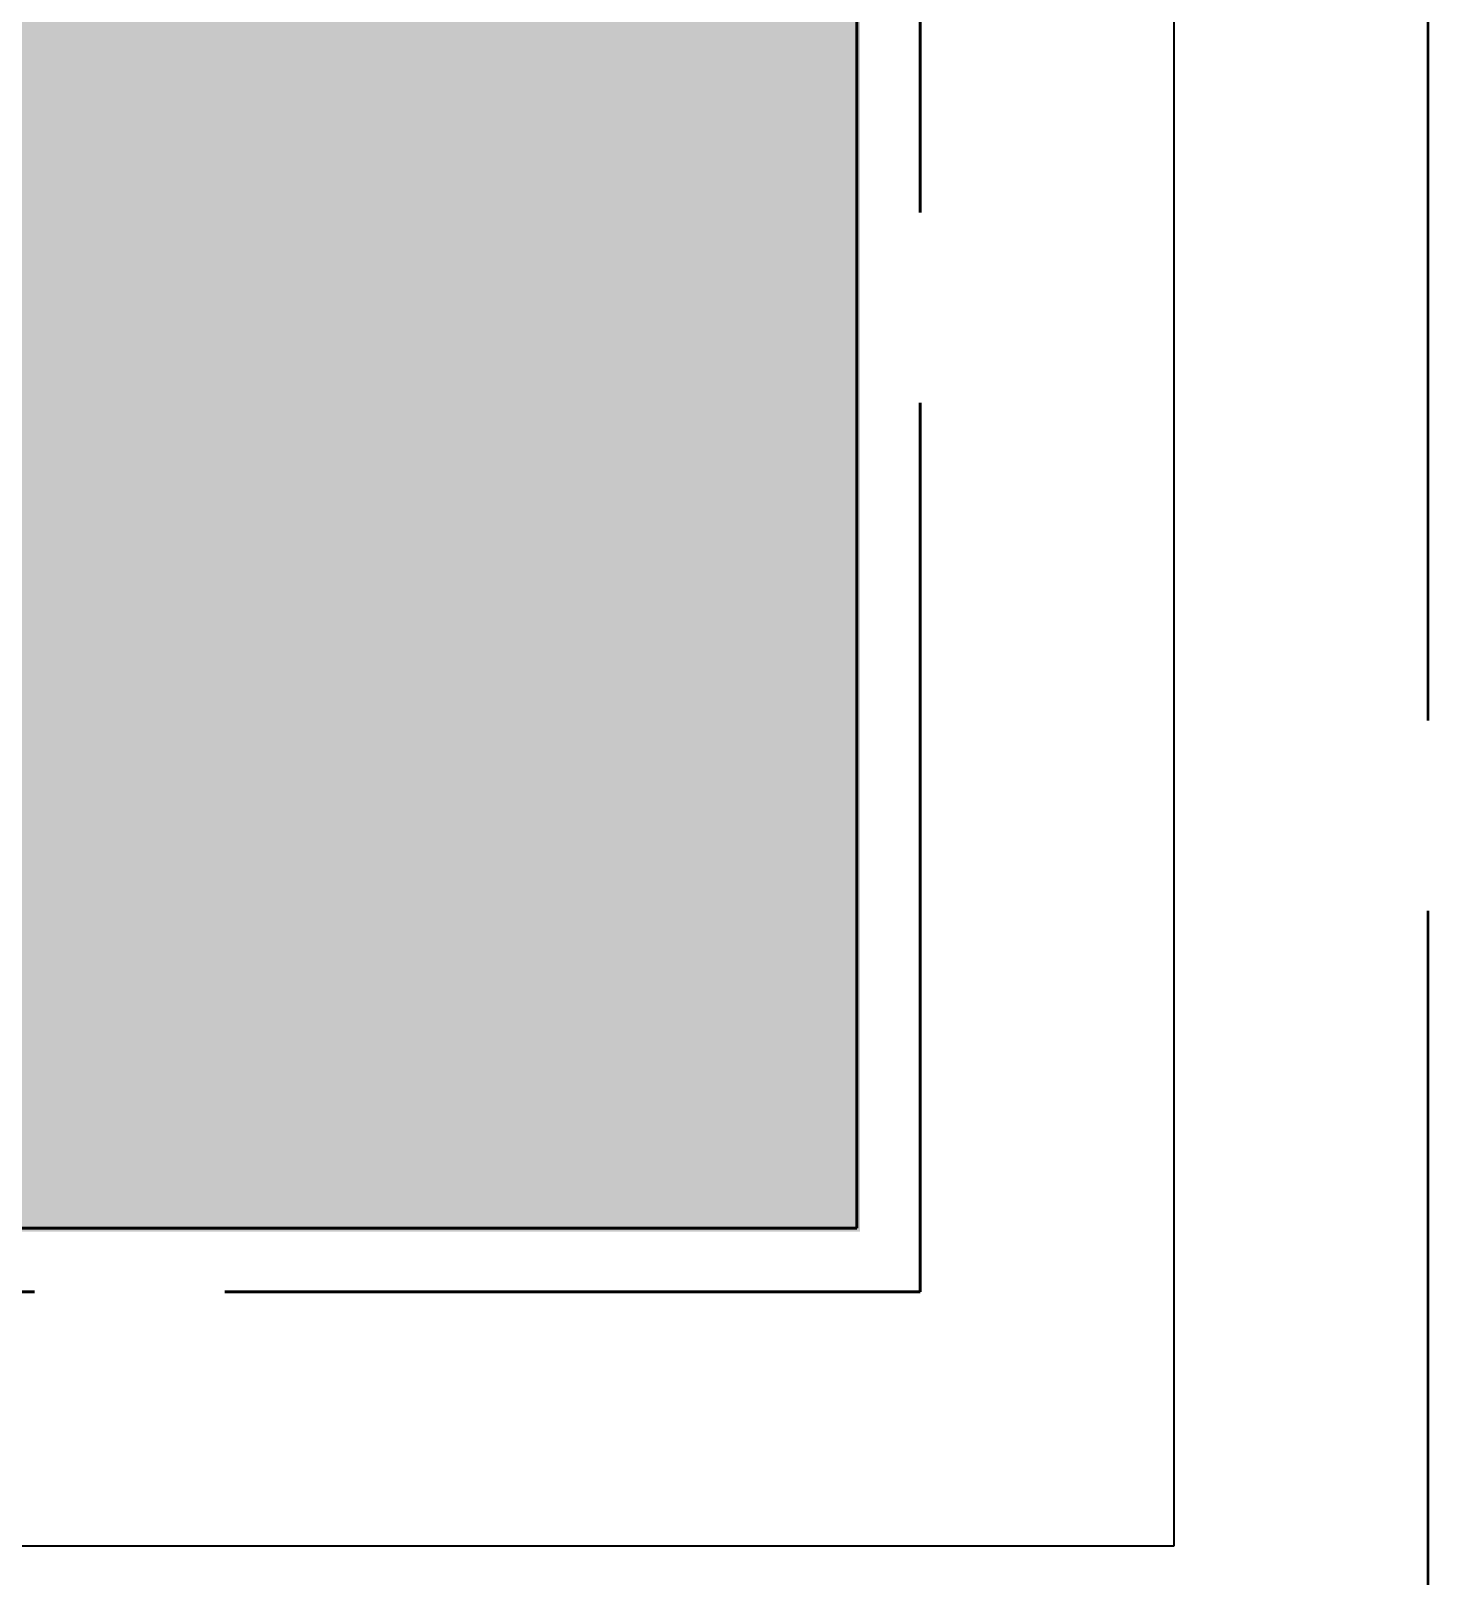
# Model space of a CAD drawing. Header units: millimetres. Extents: x -3624 to 35773, y -5396 to 4924.
# Drawn here: x 34041 to 34818, y -193 to 665 of the extents above; entities that cross this region are included whole.
import ezdxf

# ---------------------------------------------------------------- set-up
doc = ezdxf.new("R2010")
doc.units = ezdxf.units.MM
doc.linetypes.add('DASH_494_106', pattern=[599.722222, 493.888889, -105.833333])
for name, color, linetype in [('GEOFAB', 5, 'Continuous'), ('MODULE_ART', 7, 'Continuous'), ('TANK', 7, 'Continuous')]:
    doc.layers.add(name, color=color, linetype=linetype)

# ---------------------------------------------------------------- blocks, each defined once
blk = doc.blocks.new('atlancube_face')
at = {"true_color": 0x000000}
blk.add_solid([(-1.79, -1.79), (1151.79, -1.79), (-1.79, 781.79), (1151.79, 781.79)], dxfattribs=at)

msp = doc.modelspace()

# ---------------------------------------------------------------- linework, layer by layer
at = {"layer": 'GEOFAB', "color": 5, "linetype": 'DASH_494_106', "lineweight": 50}
msp.add_line((34817.5, -317.5), (34817.5, 2981.11), dxfattribs=at)
at = {"layer": 'GEOFAB', "color": 6, "lineweight": 40}
for p, q in [((34676.39, -176.39), (34676.39, 2840)), ((-176.39, -176.39), (34676.39, -176.39))]:
    msp.add_line(p, q, dxfattribs=at)
at = {"layer": 'GEOFAB', "color": 5, "linetype": 'DASH_494_106', "lineweight": 53}
msp.add_lwpolyline([(-35.28, -35.28), (34535.28, -35.28), (34535.28, 2375.28), (-35.28, 2375.28)], close=True, dxfattribs=at)
at = {"layer": 'TANK', "lineweight": 53}
msp.add_lwpolyline([(0, 0), (34500, 0), (34500, 2340), (0, 2340)], close=True, dxfattribs=at)

# ---------------------------------------------------------------- block references
at = {"layer": 'MODULE_ART'}
msp.add_blockref('atlancube_face', (33350, 0), dxfattribs=at)

doc.saveas('drawing.dxf')
